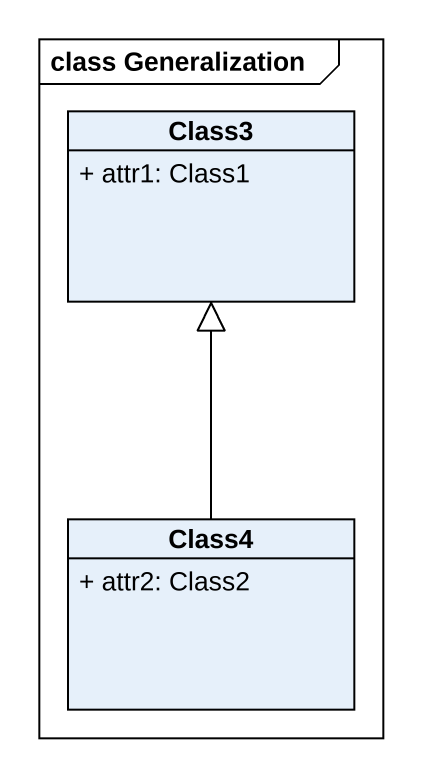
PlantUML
@startuml
mainframe class Generalization
hide circle
hide empty members
skinparam classAttributeIconSize 0
class Class3 {
  + attr1: Class1
}
class Class4 {
  + attr2: Class2
}
Class4 -up-|> Class3
@enduml
